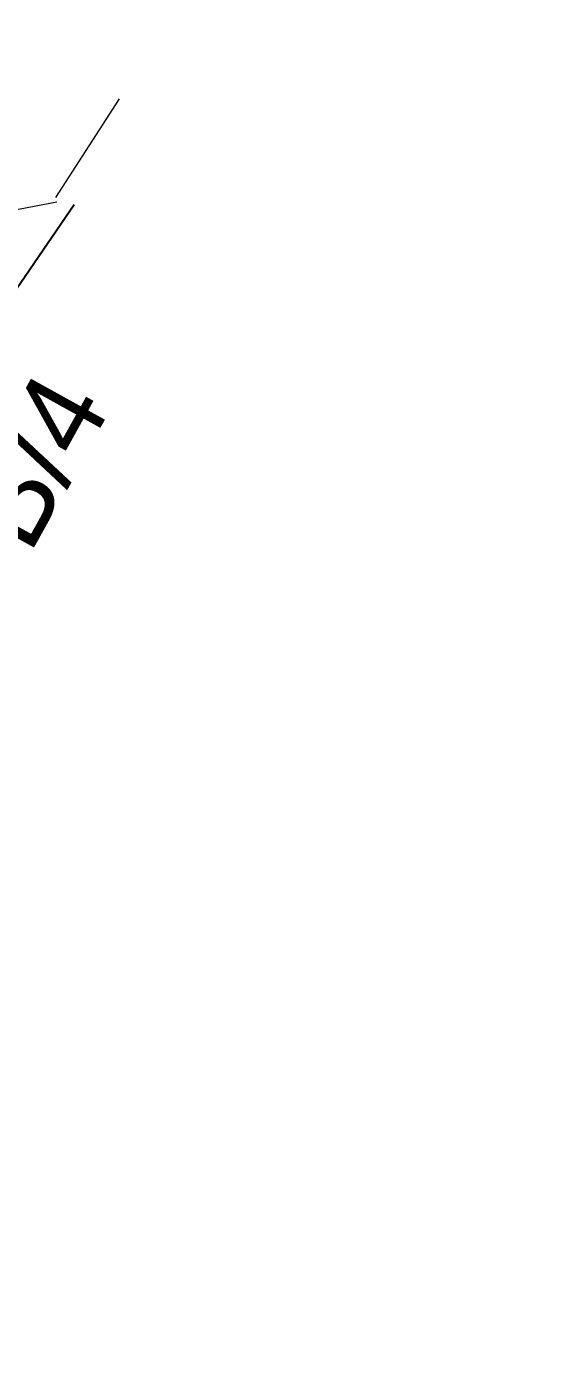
# Model space of a CAD drawing. Extents: x 421500 to 422711, y 436000 to 437000.
# Drawn here: x 421970.2 to 421972.39, y 436496.73 to 436502.42 of the extents above; entities that cross this region are included whole.
import ezdxf

# ---------------------------------------------------------------- set-up
doc = ezdxf.new("R2010")
doc.units = 0
doc.linetypes.add('716709-ExBase$0$BLIP', pattern=[1, 0.5, -0.5])
doc.layers.add('716709-ExBase$0$LCCVerges Footpaths and Tracks', color=8, linetype='716709-ExBase$0$BLIP', lineweight=0)
for name, color, linetype in [('716709-ExBase$0$OS-Join', 8, 'Continuous'), ('Pr-KerbEdge', 8, 'Continuous'), ('XREF UTC_716709_AJB_1b$0$du-SLTEXT', 30, 'Continuous')]:
    doc.layers.add(name, color=color, linetype=linetype)
doc.styles.add('XREF UTC_716709_AJB_1b$0$Standard', font='txt')

msp = doc.modelspace()

# ---------------------------------------------------------------- linework, layer by layer
at = {"layer": '716709-ExBase$0$LCCVerges Footpaths and Tracks', "flags": 128}
for points in [[(421970.3279, 436501.689), (421972.2809, 436504.7267)], [(421970.3279, 436501.689), (421972.2809, 436504.7267)], [(421929.3337, 436457.4703), (421938.8623, 436469.1593), (421945.1955, 436477.1137), (421951.0527, 436484.2704), (421956.5693, 436490.9603), (421961.3802, 436496.8948), (421962.2365, 436498.365), (421963.4264, 436499.581), (421964.8777, 436500.4689), (421967.0341, 436501.0494), (421970.3322, 436501.671)], [(421929.3337, 436457.4703), (421938.8623, 436469.1593), (421945.1955, 436477.1137), (421951.0527, 436484.2704), (421956.5693, 436490.9603), (421961.3802, 436496.8948), (421962.2365, 436498.365), (421963.4264, 436499.581), (421964.8777, 436500.4689), (421967.0341, 436501.0494), (421970.3322, 436501.671)]]:
    msp.add_lwpolyline(points, dxfattribs=at)
at = {"layer": '716709-ExBase$0$OS-Join', "flags": 128}
msp.add_lwpolyline([(421970.4058, 436501.6582), (421965.65, 436494.7)], dxfattribs=at)
at = {"layer": 'Pr-KerbEdge'}
msp.add_arc((422086.9238, 436454.9562), 118.125, 133.732121, 133.732121, dxfattribs=at)

# ---------------------------------------------------------------- texts
at = {"layer": 'XREF UTC_716709_AJB_1b$0$du-SLTEXT', "style": 'XREF UTC_716709_AJB_1b$0$Standard'}
msp.add_text('DPB/4', height=0.36, rotation=61, dxfattribs=at).set_placement((421969.8912, 436499.5793))

doc.saveas('drawing.dxf')
